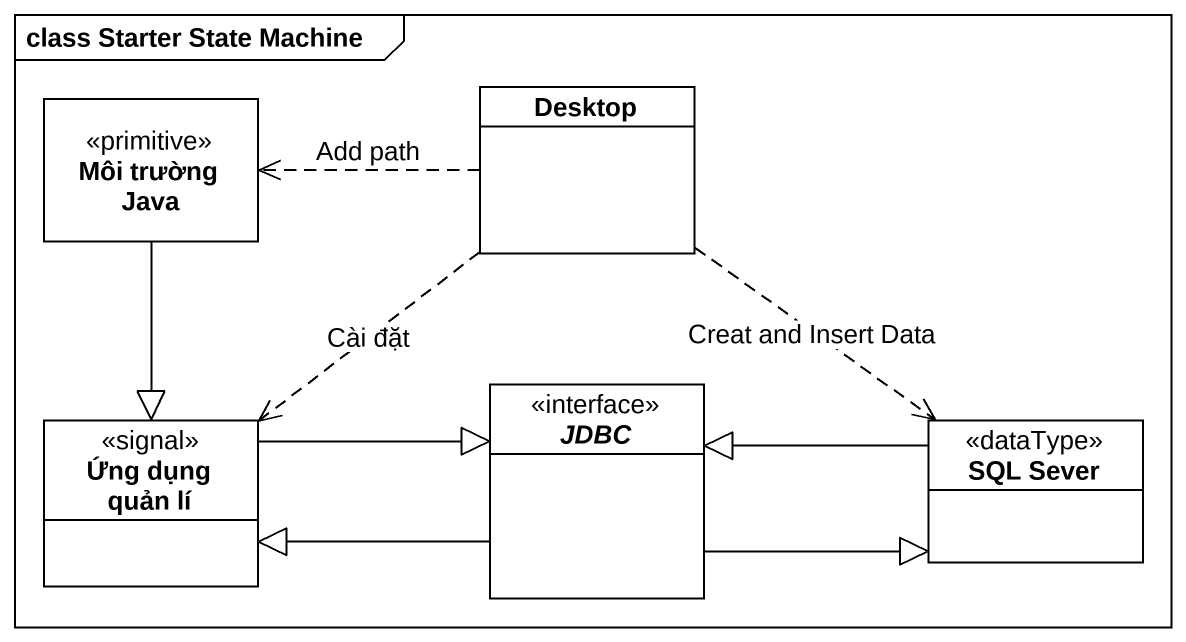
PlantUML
@startuml
mainframe class Starter State Machine
hide circle
hide empty members
class "Môi trường Java" as Môi_trường_Java <<primitive>>
class Desktop
class "Ứng dụng quản lí" as Ứng_dụng_quản_lí <<signal>>
interface JDBC
class "SQL Sever" as SQL_Sever <<dataType>>
Môi_trường_Java --|> Ứng_dụng_quản_lí
Desktop .left.> Môi_trường_Java : Add path
Desktop ..> Ứng_dụng_quản_lí : Cài đặt
Desktop ..> SQL_Sever : Creat and Insert Data
Ứng_dụng_quản_lí -right-|> JDBC
JDBC -left-|> Ứng_dụng_quản_lí
JDBC -right-|> SQL_Sever
SQL_Sever -left-|> JDBC
@enduml
